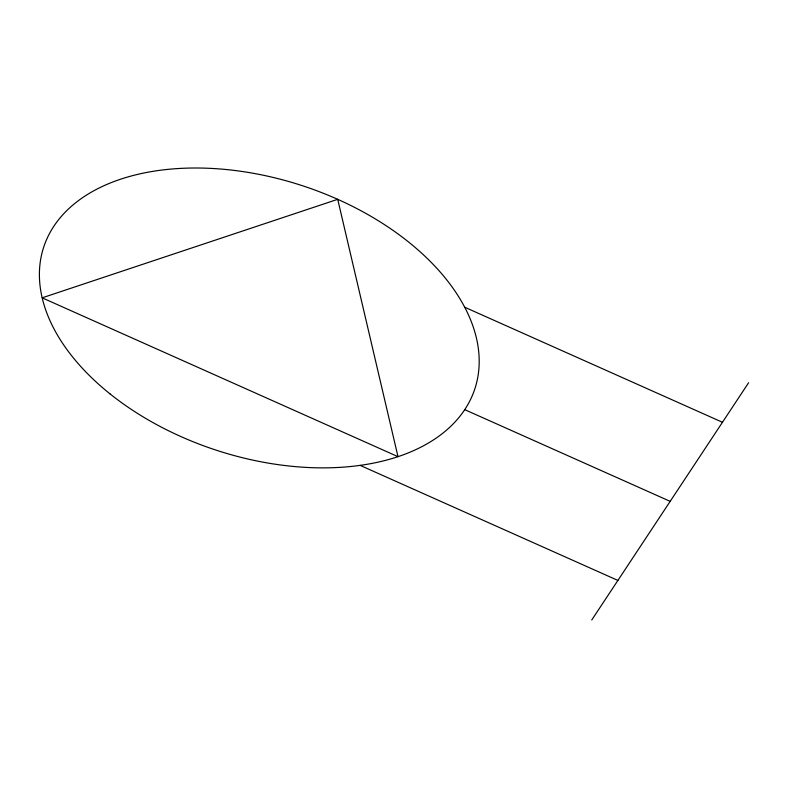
<?xml version="1.0" encoding="UTF-8"?>
<svg xmlns="http://www.w3.org/2000/svg" width="788" height="788" viewBox="0 0 788 788"><rect width="100%" height="100%" fill="white"/><g stroke="black" fill="none" stroke-linecap="round" stroke-linejoin="round"><path stroke-width="1.18" d="M591.758 619.969L748.6 382.751M464.703 307.221L722.458 422.279M464.733 409.652L670.174 501.355M360.146 465.373L617.9 580.431M337.717 199.325L42.168 297.825L397.999 456.666L337.717 199.325M110.133 393.97A226.924 139.082 18.2 0 0 473.805 391.833A226.924 139.082 18.2 0 0 193.947 168.011A226.924 139.082 18.2 0 0 110.133 393.97"/></g></svg>
